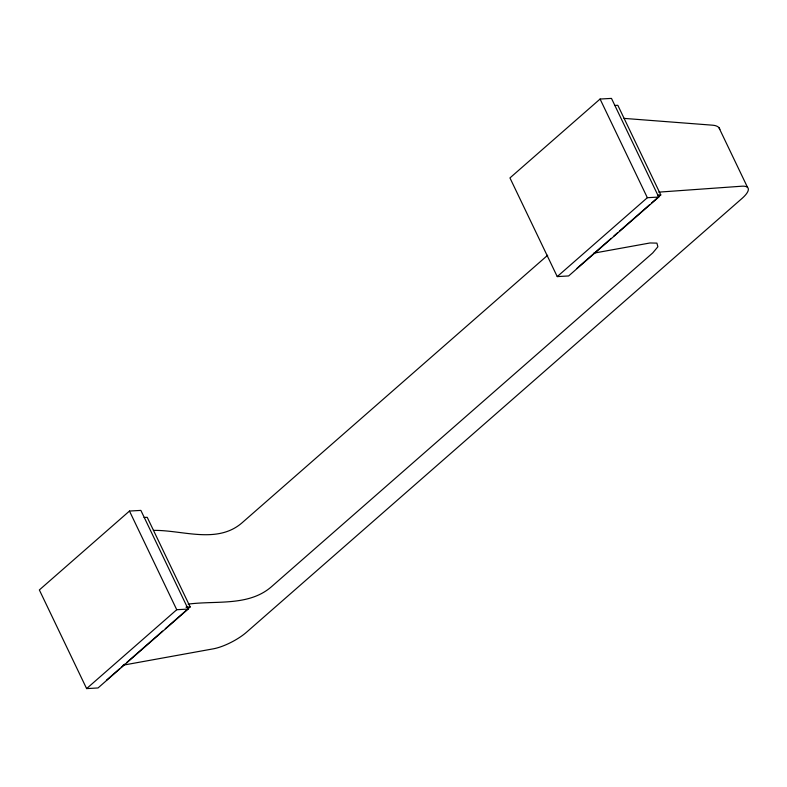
<?xml version="1.0" encoding="UTF-8"?>
<svg xmlns="http://www.w3.org/2000/svg" width="787" height="787" viewBox="0 0 787 787"><rect width="100%" height="100%" fill="white"/><g stroke="black" fill="none" stroke-linecap="round" stroke-linejoin="round"><path stroke-width="1.18" d="M129.471 511.048L39.35 589.945L86.619 688.605L98.031 687.956L188.142 609.069L140.873 510.399L129.471 511.048L176.741 609.718L188.142 609.069M600.078 99.044L509.956 177.931L557.235 276.601L568.637 275.952L658.758 197.055L611.479 98.395L600.078 99.044L647.347 197.704L658.758 197.055M547.663 255.254L242.002 522.853C217.055 544.417 182.486 529.907 153.426 530.389M86.619 688.605L176.741 609.718M557.235 276.601L647.347 197.704M106.461 680.224L119.339 668.95M121.178 667.337L124.858 664.12M126.697 662.506L162.565 631.095M165.329 628.685L190.169 606.934L147.218 517.295L144.051 517.472M577.068 268.21L611.106 238.422M613.86 236.002L617.539 232.775M619.379 231.171L649.737 204.59M651.577 202.987L660.775 194.93L617.825 105.281L614.657 105.468M593.723 253.168L650.042 242.967L656.899 243.124L657.883 246.774L652.728 252.942L272.263 586.03C249.292 606.787 216.268 600.324 188.152 604.141M123.195 665.163L213.523 648.793A27.515 8.195 -27.7 0 0 246.341 632.384L742.171 198.304A27.515 8.195 -27.7 0 0 741.905 186.204L658.778 192.136M657.607 195.107L660.775 194.93M185.948 607.18L190.169 606.934M624.042 118.384L712.688 125.202A27.515 10.418 -23.4 0 1 719.839 129.422M718.895 127.602L747.552 187.424"/></g></svg>
